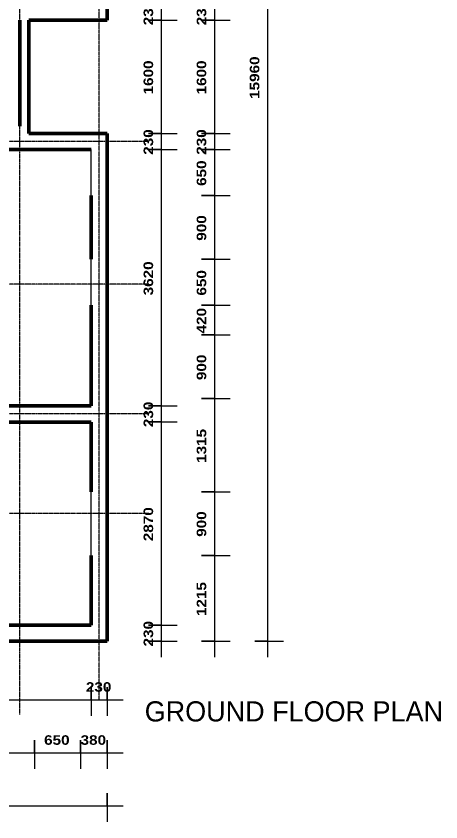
# Model space of a CAD drawing. Header units: millimetres. Extents: x -9443 to 7068, y -12254 to 10391.
# Drawn here: x 1069 to 7068, y -12254 to -864 of the extents above; entities that cross this region are included whole.
import ezdxf

# ---------------------------------------------------------------- set-up
doc = ezdxf.new("R2010")
doc.units = ezdxf.units.MM
doc.linetypes.add('Grid Line', pattern=[22.225, 12.7, -3.175, 3.175, -3.175])
for name, color, linetype, lineweight in [('A-ANNO-DIMS', 211, 'Continuous', 9), ('A-ANNO-DIMS-75', 211, 'Continuous', 9), ('A-WALL', 113, 'Continuous', 18), ('G-ANNO-TEXT', 231, 'Continuous', 9), ('S-GRID', 1, 'Continuous', 9)]:
    doc.layers.add(name, color=color, linetype=linetype, lineweight=lineweight)
doc.styles.add('Arial Black', font='', dxfattribs={"height": 135})
doc.styles.add('Panton-Trial Black', font='', dxfattribs={"height": 285})
doc.styles.get('Arial Black').set_extended_font_data('Arial Black')
doc.styles.get('Panton-Trial Black').set_extended_font_data('Panton-Trial Black')
doc.dimstyles.new('jerry', dxfattribs={"dimscale": 304.8, "dimtxt": 135.476038, "dimasz": 0, "dimexe": 0.738189, "dimexo": 0.0625, "dimgap": 0.246063, "dimtad": 1, "dimdec": 0, "dimzin": 0, "dimdsep": 46, "dimtxsty": 'Arial Black', "dimblk1": 'NONE', "dimblk2": 'NONE', "dimsah": 1, "dimcen": 0.09, "dimdle": 0.738189, "dimazin": 0, "dimtfac": 1, "dimtdec": 4, "dimtix": 1, "dimtmove": 0, "dimatfit": 3, "dimfxl": 0.590551, "dimfxlon": 1, "dimtvp": 1, "dimtolj": 1, "dimtzin": 0, "dimarcsym": 2})

# ---------------------------------------------------------------- blocks, each defined once
blk = doc.blocks.new('DIMBLOCK14-01 - GFL Copy 1')
at = {"layer": 'A-ANNO-DIMS-75', "transparency": 16777216}
for p, q in [((2939, -691), (3344, -691)), ((3119, -691), (2939, -691)), ((3119, -691), (3119, -921)), ((2939, -921), (3344, -921)), ((3119, -921), (2939, -921))]:
    blk.add_line(p, q, dxfattribs=at)
at = {"layer": 'A-ANNO-DIMS-75', "color": 0, "transparency": 16777216, "insert": (2869, -994), "char_height": 135, "width": 449.46, "attachment_point": 1, "rotation": 90, "line_spacing_factor": 1.180619, "style": 'Arial Black'}
blk.add_mtext('230', dxfattribs=at)
blk = doc.blocks.new('_None')
blk = doc.blocks.new('DIMBLOCK15-01 - GFL Copy 1')
at = {"layer": 'A-ANNO-DIMS-75', "transparency": 16777216}
for p, q in [((2939, -921), (3344, -921)), ((3119, -921), (2939, -921)), ((3119, -921), (3119, -2521)), ((2939, -2521), (3344, -2521)), ((3119, -2521), (2939, -2521))]:
    blk.add_line(p, q, dxfattribs=at)
at = {"layer": 'A-ANNO-DIMS-75', "color": 0, "transparency": 16777216, "insert": (2869, -1971), "char_height": 135, "width": 599.28, "attachment_point": 1, "rotation": 90, "line_spacing_factor": 1.180619, "style": 'Arial Black'}
blk.add_mtext('1600', dxfattribs=at)
blk = doc.blocks.new('DIMBLOCK16-01 - GFL Copy 1')
at = {"layer": 'A-ANNO-DIMS-75', "transparency": 16777216}
for p, q in [((2939, -2521), (3344, -2521)), ((3119, -2521), (2939, -2521)), ((3119, -2521), (3119, -2751)), ((2939, -2751), (3344, -2751)), ((3119, -2751), (2939, -2751))]:
    blk.add_line(p, q, dxfattribs=at)
at = {"layer": 'A-ANNO-DIMS-75', "color": 0, "transparency": 16777216, "insert": (2869, -2824), "char_height": 135, "width": 449.46, "attachment_point": 1, "rotation": 90, "line_spacing_factor": 1.180619, "style": 'Arial Black'}
blk.add_mtext('230', dxfattribs=at)
blk = doc.blocks.new('DIMBLOCK17-01 - GFL Copy 1')
at = {"layer": 'A-ANNO-DIMS-75', "transparency": 16777216}
for p, q in [((2939, -2751), (3344, -2751)), ((3119, -2751), (2939, -2751)), ((3119, -2751), (3119, -6371)), ((2939, -6371), (3344, -6371)), ((3119, -6371), (2939, -6371))]:
    blk.add_line(p, q, dxfattribs=at)
at = {"layer": 'A-ANNO-DIMS-75', "color": 0, "transparency": 16777216, "insert": (2869, -4811), "char_height": 135, "width": 599.28, "attachment_point": 1, "rotation": 90, "line_spacing_factor": 1.180619, "style": 'Arial Black'}
blk.add_mtext('3620', dxfattribs=at)
blk = doc.blocks.new('DIMBLOCK18-01 - GFL Copy 1')
at = {"layer": 'A-ANNO-DIMS-75', "transparency": 16777216}
for p, q in [((2939, -6371), (3344, -6371)), ((3119, -6371), (2939, -6371)), ((3119, -6371), (3119, -6601)), ((2939, -6601), (3344, -6601)), ((3119, -6601), (2939, -6601))]:
    blk.add_line(p, q, dxfattribs=at)
at = {"layer": 'A-ANNO-DIMS-75', "color": 0, "transparency": 16777216, "insert": (2869, -6674), "char_height": 135, "width": 449.46, "attachment_point": 1, "rotation": 90, "line_spacing_factor": 1.180619, "style": 'Arial Black'}
blk.add_mtext('230', dxfattribs=at)
blk = doc.blocks.new('DIMBLOCK19-01 - GFL Copy 1')
at = {"layer": 'A-ANNO-DIMS-75', "transparency": 16777216}
for p, q in [((2939, -6601), (3344, -6601)), ((3119, -6601), (2939, -6601)), ((3119, -6601), (3119, -9471)), ((2939, -9471), (3344, -9471)), ((3119, -9471), (2939, -9471))]:
    blk.add_line(p, q, dxfattribs=at)
at = {"layer": 'A-ANNO-DIMS-75', "color": 0, "transparency": 16777216, "insert": (2869, -8286), "char_height": 135, "width": 599.28, "attachment_point": 1, "rotation": 90, "line_spacing_factor": 1.180619, "style": 'Arial Black'}
blk.add_mtext('2870', dxfattribs=at)
blk = doc.blocks.new('DIMBLOCK20-01 - GFL Copy 1')
at = {"layer": 'A-ANNO-DIMS-75', "transparency": 16777216}
for p, q in [((2939, -9471), (3344, -9471)), ((3119, -9471), (2939, -9471)), ((3119, -9471), (3119, -9926)), ((2939, -9701), (3344, -9701)), ((3119, -9701), (2939, -9701))]:
    blk.add_line(p, q, dxfattribs=at)
at = {"layer": 'A-ANNO-DIMS-75', "color": 0, "transparency": 16777216, "insert": (2869, -9774), "char_height": 135, "width": 449.46, "attachment_point": 1, "rotation": 90, "line_spacing_factor": 1.180619, "style": 'Arial Black'}
blk.add_mtext('230', dxfattribs=at)
blk = doc.blocks.new('DIMBLOCK21-01 - GFL Copy 1')
at = {"layer": 'A-ANNO-DIMS-75', "transparency": 16777216}
for p, q in [((4619, 6484), (4619, -9926)), ((4439, 6259), (4844, 6259)), ((4619, 6259), (4439, 6259)), ((4439, -9701), (4844, -9701)), ((4619, -9701), (4439, -9701))]:
    blk.add_line(p, q, dxfattribs=at)
at = {"layer": 'A-ANNO-DIMS-75', "color": 0, "transparency": 16777216, "insert": (4369, -2034), "char_height": 135, "width": 749.1, "attachment_point": 1, "rotation": 90, "line_spacing_factor": 1.180619, "style": 'Arial Black'}
blk.add_mtext('15960', dxfattribs=at)
blk = doc.blocks.new('DIMBLOCK25-01 - GFL Copy 1')
at = {"layer": 'A-ANNO-DIMS-75', "transparency": 16777216}
for p, q in [((-1443, -10349), (-1443, -10754)), ((-1443, -10529), (-1443, -10349)), ((2127, -10349), (2127, -10754)), ((2127, -10529), (2127, -10349)), ((-1443, -10529), (2127, -10529))]:
    blk.add_line(p, q, dxfattribs=at)
at = {"layer": 'A-ANNO-DIMS-75', "color": 0, "transparency": 16777216, "insert": (92, -10279), "char_height": 135, "width": 599.28, "attachment_point": 1, "line_spacing_factor": 1.180619, "style": 'Arial Black'}
blk.add_mtext('3570', dxfattribs=at)
blk = doc.blocks.new('DIMBLOCK26-01 - GFL Copy 1')
at = {"layer": 'A-ANNO-DIMS-75', "transparency": 16777216}
for p, q in [((2127, -10349), (2127, -10754)), ((2127, -10529), (2127, -10349)), ((2357, -10349), (2357, -10754)), ((2357, -10529), (2357, -10349)), ((2127, -10529), (2582, -10529))]:
    blk.add_line(p, q, dxfattribs=at)
at = {"layer": 'A-ANNO-DIMS-75', "color": 0, "transparency": 16777216, "insert": (2054, -10279), "char_height": 135, "width": 449.46, "attachment_point": 1, "line_spacing_factor": 1.180619, "style": 'Arial Black'}
blk.add_mtext('230', dxfattribs=at)
blk = doc.blocks.new('DIMBLOCK31-01 - GFL Copy 1')
at = {"layer": 'A-ANNO-DIMS-75', "transparency": 16777216}
for p, q in [((-623, -11099), (-623, -11504)), ((-623, -11279), (-623, -11099)), ((1327, -11099), (1327, -11504)), ((1327, -11279), (1327, -11099)), ((-623, -11279), (1327, -11279))]:
    blk.add_line(p, q, dxfattribs=at)
at = {"layer": 'A-ANNO-DIMS-75', "color": 0, "transparency": 16777216, "insert": (102, -11029), "char_height": 135, "width": 599.28, "attachment_point": 1, "line_spacing_factor": 1.180619, "style": 'Arial Black'}
blk.add_mtext('1950', dxfattribs=at)
blk = doc.blocks.new('DIMBLOCK32-01 - GFL Copy 1')
at = {"layer": 'A-ANNO-DIMS-75', "transparency": 16777216}
for p, q in [((1327, -11099), (1327, -11504)), ((1327, -11279), (1327, -11099)), ((1977, -11099), (1977, -11504)), ((1977, -11279), (1977, -11099)), ((1327, -11279), (1977, -11279))]:
    blk.add_line(p, q, dxfattribs=at)
at = {"layer": 'A-ANNO-DIMS-75', "color": 0, "transparency": 16777216, "insert": (1464, -11029), "char_height": 135, "width": 449.46, "attachment_point": 1, "line_spacing_factor": 1.180619, "style": 'Arial Black'}
blk.add_mtext('650', dxfattribs=at)
blk = doc.blocks.new('DIMBLOCK33-01 - GFL Copy 1')
at = {"layer": 'A-ANNO-DIMS-75', "transparency": 16777216}
for p, q in [((1977, -11099), (1977, -11504)), ((1977, -11279), (1977, -11099)), ((2357, -11099), (2357, -11504)), ((2357, -11279), (2357, -11099)), ((1977, -11279), (2582, -11279))]:
    blk.add_line(p, q, dxfattribs=at)
at = {"layer": 'A-ANNO-DIMS-75', "color": 0, "transparency": 16777216, "insert": (1979, -11029), "char_height": 135, "width": 449.46, "attachment_point": 1, "line_spacing_factor": 1.180619, "style": 'Arial Black'}
blk.add_mtext('380', dxfattribs=at)
blk = doc.blocks.new('DIMBLOCK34-01 - GFL Copy 1')
at = {"layer": 'A-ANNO-DIMS-75', "transparency": 16777216}
for p, q in [((-4423, -11849), (-4423, -12254)), ((-4423, -12029), (-4423, -11849)), ((2357, -11849), (2357, -12254)), ((2357, -12029), (2357, -11849)), ((-4648, -12029), (2582, -12029))]:
    blk.add_line(p, q, dxfattribs=at)
at = {"layer": 'A-ANNO-DIMS-75', "color": 0, "transparency": 16777216, "insert": (-1283, -11779), "char_height": 135, "width": 599.28, "attachment_point": 1, "line_spacing_factor": 1.180619, "style": 'Arial Black'}
blk.add_mtext('6780', dxfattribs=at)
blk = doc.blocks.new('DIMBLOCK103-01 - GFL Copy 1')
at = {"layer": 'A-ANNO-DIMS-75', "transparency": 16777216}
for p, q in [((3689, -691), (4094, -691)), ((3869, -691), (3689, -691)), ((3869, -691), (3869, -921)), ((3689, -921), (4094, -921)), ((3869, -921), (3689, -921))]:
    blk.add_line(p, q, dxfattribs=at)
at = {"layer": 'A-ANNO-DIMS-75', "color": 0, "transparency": 16777216, "insert": (3619, -994), "char_height": 135, "width": 449.46, "attachment_point": 1, "rotation": 90, "line_spacing_factor": 1.180619, "style": 'Arial Black'}
blk.add_mtext('230', dxfattribs=at)
blk = doc.blocks.new('DIMBLOCK104-01 - GFL Copy 1')
at = {"layer": 'A-ANNO-DIMS-75', "transparency": 16777216}
for p, q in [((3689, -921), (4094, -921)), ((3869, -921), (3689, -921)), ((3869, -921), (3869, -2521)), ((3689, -2521), (4094, -2521)), ((3869, -2521), (3689, -2521))]:
    blk.add_line(p, q, dxfattribs=at)
at = {"layer": 'A-ANNO-DIMS-75', "color": 0, "transparency": 16777216, "insert": (3619, -1971), "char_height": 135, "width": 599.28, "attachment_point": 1, "rotation": 90, "line_spacing_factor": 1.180619, "style": 'Arial Black'}
blk.add_mtext('1600', dxfattribs=at)
blk = doc.blocks.new('DIMBLOCK105-01 - GFL Copy 1')
at = {"layer": 'A-ANNO-DIMS-75', "transparency": 16777216}
for p, q in [((3689, -2521), (4094, -2521)), ((3869, -2521), (3689, -2521)), ((3869, -2521), (3869, -2751)), ((3689, -2751), (4094, -2751)), ((3869, -2751), (3689, -2751))]:
    blk.add_line(p, q, dxfattribs=at)
at = {"layer": 'A-ANNO-DIMS-75', "color": 0, "transparency": 16777216, "insert": (3619, -2824), "char_height": 135, "width": 449.46, "attachment_point": 1, "rotation": 90, "line_spacing_factor": 1.180619, "style": 'Arial Black'}
blk.add_mtext('230', dxfattribs=at)
blk = doc.blocks.new('DIMBLOCK106-01 - GFL Copy 1')
at = {"layer": 'A-ANNO-DIMS-75', "transparency": 16777216}
for p, q in [((3689, -2751), (4094, -2751)), ((3869, -2751), (3689, -2751)), ((3869, -2751), (3869, -3401)), ((3689, -3401), (4094, -3401)), ((3869, -3401), (3689, -3401))]:
    blk.add_line(p, q, dxfattribs=at)
at = {"layer": 'A-ANNO-DIMS-75', "color": 0, "transparency": 16777216, "insert": (3619, -3264), "char_height": 135, "width": 449.46, "attachment_point": 1, "rotation": 90, "line_spacing_factor": 1.180619, "style": 'Arial Black'}
blk.add_mtext('650', dxfattribs=at)
blk = doc.blocks.new('DIMBLOCK107-01 - GFL Copy 1')
at = {"layer": 'A-ANNO-DIMS-75', "transparency": 16777216}
for p, q in [((3689, -3401), (4094, -3401)), ((3869, -3401), (3689, -3401)), ((3869, -3401), (3869, -4301)), ((3689, -4301), (4094, -4301)), ((3869, -4301), (3689, -4301))]:
    blk.add_line(p, q, dxfattribs=at)
at = {"layer": 'A-ANNO-DIMS-75', "color": 0, "transparency": 16777216, "insert": (3619, -4039), "char_height": 135, "width": 449.46, "attachment_point": 1, "rotation": 90, "line_spacing_factor": 1.180619, "style": 'Arial Black'}
blk.add_mtext('900', dxfattribs=at)
blk = doc.blocks.new('DIMBLOCK108-01 - GFL Copy 1')
at = {"layer": 'A-ANNO-DIMS-75', "transparency": 16777216}
for p, q in [((3689, -4301), (4094, -4301)), ((3869, -4301), (3689, -4301)), ((3869, -4301), (3869, -4951)), ((3689, -4951), (4094, -4951)), ((3869, -4951), (3689, -4951))]:
    blk.add_line(p, q, dxfattribs=at)
at = {"layer": 'A-ANNO-DIMS-75', "color": 0, "transparency": 16777216, "insert": (3619, -4814), "char_height": 135, "width": 449.46, "attachment_point": 1, "rotation": 90, "line_spacing_factor": 1.180619, "style": 'Arial Black'}
blk.add_mtext('650', dxfattribs=at)
blk = doc.blocks.new('DIMBLOCK109-01 - GFL Copy 1')
at = {"layer": 'A-ANNO-DIMS-75', "transparency": 16777216}
for p, q in [((3689, -4951), (4094, -4951)), ((3869, -4951), (3689, -4951)), ((3869, -4951), (3869, -5371)), ((3689, -5371), (4094, -5371)), ((3869, -5371), (3689, -5371))]:
    blk.add_line(p, q, dxfattribs=at)
at = {"layer": 'A-ANNO-DIMS-75', "color": 0, "transparency": 16777216, "insert": (3619, -5349), "char_height": 135, "width": 449.46, "attachment_point": 1, "rotation": 90, "line_spacing_factor": 1.180619, "style": 'Arial Black'}
blk.add_mtext('420', dxfattribs=at)
blk = doc.blocks.new('DIMBLOCK110-01 - GFL Copy 1')
at = {"layer": 'A-ANNO-DIMS-75', "transparency": 16777216}
for p, q in [((3689, -5371), (4094, -5371)), ((3869, -5371), (3689, -5371)), ((3869, -5371), (3869, -6271)), ((3689, -6271), (4094, -6271)), ((3869, -6271), (3689, -6271))]:
    blk.add_line(p, q, dxfattribs=at)
at = {"layer": 'A-ANNO-DIMS-75', "color": 0, "transparency": 16777216, "insert": (3619, -6009), "char_height": 135, "width": 449.46, "attachment_point": 1, "rotation": 90, "line_spacing_factor": 1.180619, "style": 'Arial Black'}
blk.add_mtext('900', dxfattribs=at)
blk = doc.blocks.new('DIMBLOCK111-01 - GFL Copy 1')
at = {"layer": 'A-ANNO-DIMS-75', "transparency": 16777216}
for p, q in [((3689, -6271), (4094, -6271)), ((3869, -6271), (3689, -6271)), ((3869, -6271), (3869, -7586)), ((3689, -7586), (4094, -7586)), ((3869, -7586), (3689, -7586))]:
    blk.add_line(p, q, dxfattribs=at)
at = {"layer": 'A-ANNO-DIMS-75', "color": 0, "transparency": 16777216, "insert": (3619, -7179), "char_height": 135, "width": 599.28, "attachment_point": 1, "rotation": 90, "line_spacing_factor": 1.180619, "style": 'Arial Black'}
blk.add_mtext('1315', dxfattribs=at)
blk = doc.blocks.new('DIMBLOCK112-01 - GFL Copy 1')
at = {"layer": 'A-ANNO-DIMS-75', "transparency": 16777216}
for p, q in [((3689, -7586), (4094, -7586)), ((3869, -7586), (3689, -7586)), ((3869, -7586), (3869, -8486)), ((3689, -8486), (4094, -8486)), ((3869, -8486), (3689, -8486))]:
    blk.add_line(p, q, dxfattribs=at)
at = {"layer": 'A-ANNO-DIMS-75', "color": 0, "transparency": 16777216, "insert": (3619, -8224), "char_height": 135, "width": 449.46, "attachment_point": 1, "rotation": 90, "line_spacing_factor": 1.180619, "style": 'Arial Black'}
blk.add_mtext('900', dxfattribs=at)
blk = doc.blocks.new('DIMBLOCK113-01 - GFL Copy 1')
at = {"layer": 'A-ANNO-DIMS-75', "transparency": 16777216}
for p, q in [((3689, -8486), (4094, -8486)), ((3869, -8486), (3689, -8486)), ((3869, -8486), (3869, -9926)), ((3689, -9701), (4094, -9701)), ((3869, -9701), (3689, -9701))]:
    blk.add_line(p, q, dxfattribs=at)
at = {"layer": 'A-ANNO-DIMS-75', "color": 0, "transparency": 16777216, "insert": (3619, -9344), "char_height": 135, "width": 599.28, "attachment_point": 1, "rotation": 90, "line_spacing_factor": 1.180619, "style": 'Arial Black'}
blk.add_mtext('1215', dxfattribs=at)

msp = doc.modelspace()

# ---------------------------------------------------------------- linework, layer by layer
at = {"layer": 'A-WALL', "lineweight": 50}
for p, q in [((2356.6, -921.4), (2356.6, 858.6)), ((1121.6, -2421.4), (1121.6, -921.4)), ((1246.6, -2421.4), (1246.6, -921.4)), ((1246.6, -921.4), (2356.6, -921.4)), ((1246.6, -2521.4), (1246.6, -2421.4)), ((2356.6, -2521.4), (1246.6, -2521.4)), ((2356.6, -5371.4), (2356.6, -2521.4)), ((-1443.4, -2751.4), (2126.6, -2751.4)), ((2126.6, -3401.4), (2126.6, -4301.4)), ((2126.6, -4951.4), (2126.6, -6371.4)), ((2356.6, -8486.4), (2356.6, -5371.4)), ((2126.6, -6371.4), (-413.4, -6371.4)), ((2126.6, -6271.4), (2126.6, -6371.4)), ((-413.4, -6601.4), (2126.6, -6601.4)), ((2126.6, -6601.4), (2126.6, -7586.4)), ((2126.6, -8486.4), (2126.6, -9471.4)), ((2356.6, -9701.4), (2356.6, -8486.4)), ((2126.6, -9471.4), (-623.4, -9471.4)), ((-623.4, -9701.4), (2356.6, -9701.4))]:
    msp.add_line(p, q, dxfattribs=at)
at = {"layer": 'A-WALL'}
for p, q in [((2126.6, -3401.4), (2126.6, -2751.4)), ((2126.6, -4951.4), (2126.6, -4301.4)), ((2126.6, -8486.4), (2126.6, -7586.4))]:
    msp.add_line(p, q, dxfattribs=at)
at = {"layer": 'S-GRID', "linetype": 'Grid Line'}
for p, q in [((2241.6, -10533.4), (2241.6, 9415.8)), ((1121.6, -10734.7), (1121.6, 9214.5)), ((2943.5, -2636.4), (-8467.6, -2636.4)), ((2943.5, -4651.4), (-8467.6, -4651.4)), ((2943.5, -6486.4), (-8467.6, -6486.4)), ((2943.5, -7896.4), (-8467.6, -7896.4))]:
    msp.add_line(p, q, dxfattribs=at)

# ---------------------------------------------------------------- texts
at = {"layer": 'G-ANNO-TEXT', "color": 7, "insert": (2885.1, -10549), "char_height": 285, "width": 4906.327, "attachment_point": 1, "style": 'Panton-Trial Black'}
msp.add_mtext('GROUND FLOOR PLAN', dxfattribs=at)

# ---------------------------------------------------------------- dimensions: what is measured, and where the dimension line sits
at = {"layer": 'A-ANNO-DIMS'}
for base, p1, p2, override, picture, middle in [((4619.2, -9701.4), (4439.2, 6258.6), (4439.2, -9701.4), {"dimpost": '<>', "dimfxl": 15960}, 'DIMBLOCK21-01 - GFL Copy 1', (4474.4, -1721.4)), ((3119.2, -921.4), (2939.2, -691.4), (2939.2, -921.4), {"dimpost": '<>', "dimfxl": 230}, 'DIMBLOCK14-01 - GFL Copy 1', (2974.4, -806.4)), ((3869.2, -921.4), (3689.2, -691.4), (3689.2, -921.4), {"dimpost": '<>', "dimfxl": 230}, 'DIMBLOCK103-01 - GFL Copy 1', (3724.4, -806.4)), ((3119.2, -2521.4), (2939.2, -921.4), (2939.2, -2521.4), {"dimpost": '<>', "dimfxl": 1600}, 'DIMBLOCK15-01 - GFL Copy 1', (2974.4, -1721.4)), ((3869.2, -2521.4), (3689.2, -921.4), (3689.2, -2521.4), {"dimpost": '<>', "dimfxl": 1600}, 'DIMBLOCK104-01 - GFL Copy 1', (3724.4, -1721.4)), ((3119.2, -2751.4), (2939.2, -2521.4), (2939.2, -2751.4), {"dimpost": '<>', "dimfxl": 230}, 'DIMBLOCK16-01 - GFL Copy 1', (2974.4, -2636.4)), ((3869.2, -2751.4), (3689.2, -2521.4), (3689.2, -2751.4), {"dimpost": '<>', "dimfxl": 230}, 'DIMBLOCK105-01 - GFL Copy 1', (3724.4, -2636.4)), ((3119.2, -6371.4), (2939.2, -2751.4), (2939.2, -6371.4), {"dimpost": '<>', "dimfxl": 3620}, 'DIMBLOCK17-01 - GFL Copy 1', (2974.4, -4561.4)), ((3869.2, -3401.4), (3689.2, -2751.4), (3689.2, -3401.4), {"dimpost": '<>', "dimfxl": 650}, 'DIMBLOCK106-01 - GFL Copy 1', (3724.4, -3076.4)), ((3869.2, -4301.4), (3689.2, -3401.4), (3689.2, -4301.4), {"dimpost": '<>', "dimfxl": 900}, 'DIMBLOCK107-01 - GFL Copy 1', (3724.4, -3851.4)), ((3869.2, -4951.4), (3689.2, -4301.4), (3689.2, -4951.4), {"dimpost": '<>', "dimfxl": 650}, 'DIMBLOCK108-01 - GFL Copy 1', (3724.4, -4626.4)), ((3869.2, -5371.4), (3689.2, -4951.4), (3689.2, -5371.4), {"dimpost": '<>', "dimfxl": 420}, 'DIMBLOCK109-01 - GFL Copy 1', (3724.4, -5161.4)), ((3869.2, -6271.4), (3689.2, -5371.4), (3689.2, -6271.4), {"dimpost": '<>', "dimfxl": 900}, 'DIMBLOCK110-01 - GFL Copy 1', (3724.4, -5821.4)), ((3119.2, -6601.4), (2939.2, -6371.4), (2939.2, -6601.4), {"dimpost": '<>', "dimfxl": 230}, 'DIMBLOCK18-01 - GFL Copy 1', (2974.4, -6486.4)), ((3869.2, -7586.4), (3689.2, -6271.4), (3689.2, -7586.4), {"dimpost": '<>', "dimfxl": 1315}, 'DIMBLOCK111-01 - GFL Copy 1', (3724.4, -6928.9)), ((3119.2, -9471.4), (2939.2, -6601.4), (2939.2, -9471.4), {"dimpost": '<>', "dimfxl": 2870}, 'DIMBLOCK19-01 - GFL Copy 1', (2974.4, -8036.4)), ((3869.2, -8486.4), (3689.2, -7586.4), (3689.2, -8486.4), {"dimpost": '<>', "dimfxl": 900}, 'DIMBLOCK112-01 - GFL Copy 1', (3724.4, -8036.4)), ((3869.2, -9701.4), (3689.2, -8486.4), (3689.2, -9701.4), {"dimpost": '<>', "dimfxl": 1215}, 'DIMBLOCK113-01 - GFL Copy 1', (3724.4, -9093.9)), ((3119.2, -9701.4), (2939.2, -9471.4), (2939.2, -9701.4), {"dimpost": '<>', "dimfxl": 230}, 'DIMBLOCK20-01 - GFL Copy 1', (2974.4, -9586.4))]:
    dim = msp.add_linear_dim(base=base, p1=p1, p2=p2, angle=90, dimstyle='jerry', override=override, dxfattribs=at)
    dim.commit()
    dim.dimension.update_dxf_attribs({"geometry": picture, "text_midpoint": middle})
for base, p1, p2, override, picture, middle in [((2126.6, -10528.6), (-1443.4, -10348.6), (2126.6, -10348.6), {"dimpost": '<>', "dimfxl": 3570}, 'DIMBLOCK25-01 - GFL Copy 1', (341.6, -10383.8)), ((2356.6, -10528.6), (2126.6, -10348.6), (2356.6, -10348.6), {"dimpost": '<>', "dimfxl": 230}, 'DIMBLOCK26-01 - GFL Copy 1', (2241.6, -10383.8)), ((1326.6, -11278.6), (-623.4, -11098.6), (1326.6, -11098.6), {"dimpost": '<>', "dimfxl": 1950}, 'DIMBLOCK31-01 - GFL Copy 1', (351.6, -11133.8)), ((1976.6, -11278.6), (1326.6, -11098.6), (1976.6, -11098.6), {"dimpost": '<>', "dimfxl": 650}, 'DIMBLOCK32-01 - GFL Copy 1', (1651.6, -11133.8)), ((2356.6, -11278.6), (1976.6, -11098.6), (2356.6, -11098.6), {"dimpost": '<>', "dimfxl": 380}, 'DIMBLOCK33-01 - GFL Copy 1', (2166.6, -11133.8)), ((2356.6, -12028.6), (-4423.4, -11848.6), (2356.6, -11848.6), {"dimpost": '<>', "dimfxl": 6780}, 'DIMBLOCK34-01 - GFL Copy 1', (-1033.4, -11883.8))]:
    dim = msp.add_linear_dim(base=base, p1=p1, p2=p2, dimstyle='jerry', override=override, dxfattribs=at)
    dim.commit()
    dim.dimension.update_dxf_attribs({"geometry": picture, "text_midpoint": middle})

doc.saveas('drawing.dxf')
